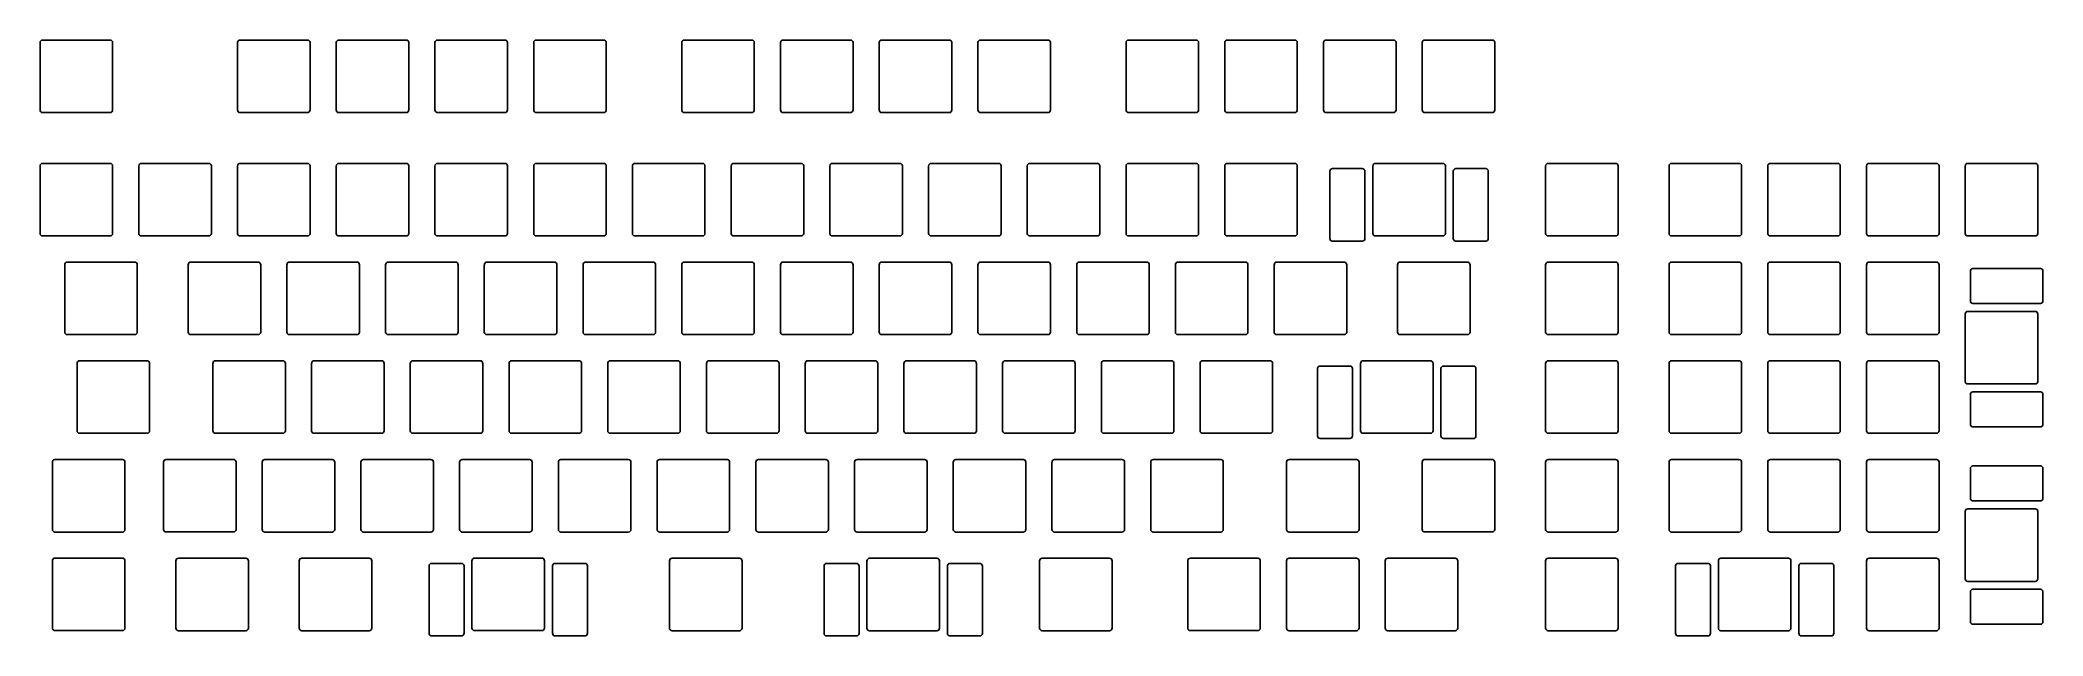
# Model space of a CAD drawing. Extents: x 28 to 414, y -142 to -27.
import ezdxf

# ---------------------------------------------------------------- set-up
doc = ezdxf.new("R2010")
doc.units = 0
doc.layers.add('BLACK', color=7, linetype='CONTINUOUS')

msp = doc.modelspace()

# ---------------------------------------------------------------- linework, layer by layer
at = {"layer": 'BLACK', "linetype": 'CONTINUOUS'}
for p, q in [((27.5534, -40.7711), (27.5534, -27.7711)), ((28.0534, -27.2711), (41.0534, -27.2711)), ((41.5534, -27.7711), (41.5534, -40.7711)), ((65.6534, -40.7711), (65.6534, -27.7711)), ((66.1534, -27.2711), (79.1534, -27.2711)), ((79.6534, -27.7711), (79.6534, -40.7711)), ((84.7034, -40.7711), (84.7034, -27.7711)), ((85.2034, -27.2711), (98.2034, -27.2711)), ((98.7034, -27.7711), (98.7034, -40.7711)), ((103.753, -40.7711), (103.753, -27.7711)), ((104.253, -27.2711), (117.253, -27.2711)), ((117.753, -27.7711), (117.753, -40.7711)), ((122.803, -40.7711), (122.803, -27.7711)), ((123.303, -27.2711), (136.303, -27.2711)), ((136.803, -27.7711), (136.803, -40.7711)), ((151.378, -40.7711), (151.378, -27.7711)), ((151.878, -27.2711), (164.878, -27.2711)), ((165.378, -27.7711), (165.378, -40.7711)), ((170.428, -40.7711), (170.428, -27.7711)), ((170.928, -27.2711), (183.928, -27.2711)), ((184.428, -27.7711), (184.428, -40.7711)), ((189.478, -40.7711), (189.478, -27.7711)), ((189.978, -27.2711), (202.978, -27.2711)), ((203.478, -27.7711), (203.478, -40.7711)), ((208.528, -40.7711), (208.528, -27.7711)), ((209.028, -27.2711), (222.028, -27.2711)), ((222.528, -27.7711), (222.528, -40.7711)), ((237.103, -40.7711), (237.103, -27.7711)), ((237.603, -27.2711), (250.603, -27.2711)), ((251.103, -27.7711), (251.103, -40.7711)), ((256.153, -40.7711), (256.153, -27.7711)), ((256.653, -27.2711), (269.653, -27.2711)), ((270.153, -27.7711), (270.153, -40.7711)), ((275.203, -40.7711), (275.203, -27.7711)), ((275.703, -27.2711), (288.703, -27.2711)), ((289.203, -27.7711), (289.203, -40.7711)), ((294.253, -40.7711), (294.253, -27.7711)), ((294.753, -27.2711), (307.753, -27.2711)), ((308.253, -27.7711), (308.253, -40.7711)), ((41.0534, -41.2711), (28.0534, -41.2711)), ((79.1534, -41.2711), (66.1534, -41.2711)), ((98.2034, -41.2711), (85.2034, -41.2711)), ((117.253, -41.2711), (104.253, -41.2711)), ((136.303, -41.2711), (123.303, -41.2711)), ((164.878, -41.2711), (151.878, -41.2711)), ((183.928, -41.2711), (170.928, -41.2711)), ((202.978, -41.2711), (189.978, -41.2711)), ((222.028, -41.2711), (209.028, -41.2711)), ((250.603, -41.2711), (237.603, -41.2711)), ((269.653, -41.2711), (256.653, -41.2711)), ((288.703, -41.2711), (275.703, -41.2711)), ((307.753, -41.2711), (294.753, -41.2711)), ((27.5534, -64.5836), (27.5534, -51.5836)), ((28.0534, -51.0836), (41.0534, -51.0836)), ((41.5534, -51.5836), (41.5534, -64.5836)), ((46.6034, -64.5836), (46.6034, -51.5836)), ((47.1034, -51.0836), (60.1034, -51.0836)), ((60.6034, -51.5836), (60.6034, -64.5836)), ((65.6534, -64.5836), (65.6534, -51.5836)), ((66.1534, -51.0836), (79.1534, -51.0836)), ((79.6534, -51.5836), (79.6534, -64.5836)), ((84.7034, -64.5836), (84.7034, -51.5836)), ((85.2034, -51.0836), (98.2034, -51.0836)), ((98.7034, -51.5836), (98.7034, -64.5836)), ((103.753, -64.5836), (103.753, -51.5836)), ((104.253, -51.0836), (117.253, -51.0836)), ((117.753, -51.5836), (117.753, -64.5836)), ((122.803, -64.5836), (122.803, -51.5836)), ((123.303, -51.0836), (136.303, -51.0836)), ((136.803, -51.5836), (136.803, -64.5836)), ((141.853, -64.5836), (141.853, -51.5836)), ((142.353, -51.0836), (155.353, -51.0836)), ((155.853, -51.5836), (155.853, -64.5836)), ((160.903, -64.5836), (160.903, -51.5836)), ((161.403, -51.0836), (174.403, -51.0836)), ((174.903, -51.5836), (174.903, -64.5836)), ((179.953, -64.5836), (179.953, -51.5836)), ((180.453, -51.0836), (193.453, -51.0836)), ((193.953, -51.5836), (193.953, -64.5836)), ((199.003, -64.5836), (199.003, -51.5836)), ((199.503, -51.0836), (212.503, -51.0836)), ((213.003, -51.5836), (213.003, -64.5836)), ((218.053, -64.5836), (218.053, -51.5836)), ((218.553, -51.0836), (231.553, -51.0836)), ((232.053, -51.5836), (232.053, -64.5836)), ((237.103, -64.5836), (237.103, -51.5836)), ((237.603, -51.0836), (250.603, -51.0836)), ((251.103, -51.5836), (251.103, -64.5836)), ((256.153, -64.5836), (256.153, -51.5836)), ((256.653, -51.0836), (269.653, -51.0836)), ((270.153, -51.5836), (270.153, -64.5836)), ((276.438, -52.5898), (276.438, -65.5898)), ((276.938, -52.0898), (282.688, -52.0898)), ((283.188, -52.5898), (283.188, -65.5898)), ((284.728, -64.5836), (284.728, -51.5836)), ((285.228, -51.0836), (298.228, -51.0836)), ((298.728, -51.5836), (298.728, -64.5836)), ((300.25, -52.5898), (300.25, -65.5898)), ((300.75, -52.0898), (306.499, -52.0898)), ((306.999, -52.5898), (307, -65.5898)), ((318.066, -64.5836), (318.066, -51.5836)), ((318.566, -51.0836), (331.566, -51.0836)), ((332.066, -51.5836), (332.066, -64.5836)), ((341.878, -64.5836), (341.878, -51.5836)), ((342.378, -51.0836), (355.378, -51.0836)), ((355.878, -51.5836), (355.878, -64.5836)), ((360.928, -64.5836), (360.928, -51.5836)), ((361.428, -51.0836), (374.428, -51.0836)), ((374.928, -51.5836), (374.928, -64.5836)), ((379.978, -64.5836), (379.978, -51.5836)), ((380.478, -51.0836), (393.478, -51.0836)), ((393.978, -51.5836), (393.978, -64.5836)), ((399.028, -64.5836), (399.028, -51.5836)), ((399.528, -51.0836), (412.528, -51.0836)), ((413.028, -51.5836), (413.028, -64.5836)), ((41.0534, -65.0836), (28.0534, -65.0836)), ((60.1034, -65.0836), (47.1034, -65.0836)), ((79.1534, -65.0836), (66.1534, -65.0836)), ((98.2034, -65.0836), (85.2034, -65.0836)), ((117.253, -65.0836), (104.253, -65.0836)), ((136.303, -65.0836), (123.303, -65.0836)), ((155.353, -65.0836), (142.353, -65.0836)), ((174.403, -65.0836), (161.403, -65.0836)), ((193.453, -65.0836), (180.453, -65.0836)), ((212.503, -65.0836), (199.503, -65.0836)), ((231.553, -65.0836), (218.553, -65.0836)), ((250.603, -65.0836), (237.603, -65.0836)), ((269.653, -65.0836), (256.653, -65.0836)), ((298.228, -65.0836), (285.228, -65.0836)), ((331.566, -65.0836), (318.566, -65.0836)), ((355.378, -65.0836), (342.378, -65.0836)), ((374.428, -65.0836), (361.428, -65.0836)), ((393.478, -65.0836), (380.478, -65.0836)), ((412.528, -65.0836), (399.528, -65.0836)), ((276.938, -66.0898), (282.688, -66.0898)), ((300.75, -66.0898), (306.5, -66.0898)), ((32.3159, -83.6336), (32.3159, -70.6336)), ((32.8159, -70.1336), (45.8159, -70.1336)), ((46.3159, -70.6336), (46.3159, -83.6336)), ((56.1284, -83.6336), (56.1284, -70.6336)), ((56.6284, -70.1336), (69.6284, -70.1336)), ((70.1284, -70.6336), (70.1284, -83.6336)), ((75.1784, -83.6336), (75.1784, -70.6336)), ((75.6784, -70.1336), (88.6784, -70.1336)), ((89.1784, -70.6336), (89.1784, -83.6336)), ((94.2284, -83.6336), (94.2284, -70.6336)), ((94.7284, -70.1336), (107.728, -70.1336)), ((108.228, -70.6336), (108.228, -83.6336)), ((113.278, -83.6336), (113.278, -70.6336)), ((113.778, -70.1336), (126.778, -70.1336)), ((127.278, -70.6336), (127.278, -83.6336)), ((132.328, -83.6336), (132.328, -70.6336)), ((132.828, -70.1336), (145.828, -70.1336)), ((146.328, -70.6336), (146.328, -83.6336)), ((151.378, -83.6336), (151.378, -70.6336)), ((151.878, -70.1336), (164.878, -70.1336)), ((165.378, -70.6336), (165.378, -83.6336)), ((170.428, -83.6336), (170.428, -70.6336)), ((170.928, -70.1336), (183.928, -70.1336)), ((184.428, -70.6336), (184.428, -83.6336)), ((189.478, -83.6336), (189.478, -70.6336)), ((189.978, -70.1336), (202.978, -70.1336)), ((203.478, -70.6336), (203.478, -83.6336)), ((208.528, -83.6336), (208.528, -70.6336)), ((209.028, -70.1336), (222.028, -70.1336)), ((222.528, -70.6336), (222.528, -83.6336)), ((227.578, -83.6336), (227.578, -70.6336)), ((228.078, -70.1336), (241.078, -70.1336)), ((241.578, -70.6336), (241.578, -83.6336)), ((246.628, -83.6336), (246.628, -70.6336)), ((247.128, -70.1336), (260.128, -70.1336)), ((260.628, -70.6336), (260.628, -83.6336)), ((265.678, -83.6336), (265.678, -70.6336)), ((266.178, -70.1336), (279.178, -70.1336)), ((279.678, -70.6336), (279.678, -83.6336)), ((289.491, -83.6336), (289.491, -70.6336)), ((289.991, -70.1336), (302.991, -70.1336)), ((303.491, -70.6336), (303.491, -83.6336)), ((318.066, -83.6336), (318.066, -70.6336)), ((318.566, -70.1336), (331.566, -70.1336)), ((332.066, -70.6336), (332.066, -83.6336)), ((341.878, -83.6336), (341.878, -70.6336)), ((342.378, -70.1336), (355.378, -70.1336)), ((355.878, -70.6336), (355.878, -83.6336)), ((360.928, -83.6336), (360.928, -70.6336)), ((361.428, -70.1336), (374.428, -70.1336)), ((374.928, -70.6336), (374.928, -83.6336)), ((379.978, -83.6336), (379.978, -70.6336)), ((380.478, -70.1336), (393.478, -70.1336)), ((393.978, -70.6336), (393.978, -83.6336)), ((400.028, -77.6273), (400.028, -71.8786)), ((400.528, -71.3786), (413.528, -71.3773)), ((414.028, -77.6273), (414.028, -71.8773)), ((399.028, -93.1586), (399.028, -80.1586)), ((399.528, -79.6586), (412.528, -79.6586)), ((400.528, -78.1273), (413.528, -78.1273)), ((413.028, -80.1586), (413.028, -93.1586)), ((45.8159, -84.1336), (32.8159, -84.1336)), ((69.6284, -84.1336), (56.6284, -84.1336)), ((88.6784, -84.1336), (75.6784, -84.1336)), ((107.728, -84.1336), (94.7284, -84.1336)), ((126.778, -84.1336), (113.778, -84.1336)), ((145.828, -84.1336), (132.828, -84.1336)), ((164.878, -84.1336), (151.878, -84.1336)), ((183.928, -84.1336), (170.928, -84.1336)), ((202.978, -84.1336), (189.978, -84.1336)), ((222.028, -84.1336), (209.028, -84.1336)), ((241.078, -84.1336), (228.078, -84.1336)), ((260.128, -84.1336), (247.128, -84.1336)), ((279.178, -84.1336), (266.178, -84.1336)), ((302.991, -84.1336), (289.991, -84.1336)), ((331.566, -84.1336), (318.566, -84.1336)), ((355.378, -84.1336), (342.378, -84.1336)), ((374.428, -84.1336), (361.428, -84.1336)), ((393.478, -84.1336), (380.478, -84.1336)), ((34.6972, -102.684), (34.6972, -89.6836)), ((35.1972, -89.1836), (48.1972, -89.1836)), ((48.6972, -89.6836), (48.6972, -102.684)), ((60.8909, -102.684), (60.8909, -89.6836)), ((61.3909, -89.1836), (74.3909, -89.1836)), ((74.8909, -89.6836), (74.8909, -102.684)), ((79.9409, -102.684), (79.9409, -89.6836)), ((80.4409, -89.1836), (93.4409, -89.1836)), ((93.9409, -89.6836), (93.9409, -102.684)), ((98.9909, -102.684), (98.9909, -89.6836)), ((99.4909, -89.1836), (112.491, -89.1836)), ((112.991, -89.6836), (112.991, -102.684)), ((118.041, -102.684), (118.041, -89.6836)), ((118.541, -89.1836), (131.541, -89.1836)), ((132.041, -89.6836), (132.041, -102.684)), ((137.091, -102.684), (137.091, -89.6836)), ((137.591, -89.1836), (150.591, -89.1836)), ((151.091, -89.6836), (151.091, -102.684)), ((156.141, -102.684), (156.141, -89.6836)), ((156.641, -89.1836), (169.641, -89.1836)), ((170.141, -89.6836), (170.141, -102.684)), ((175.191, -102.684), (175.191, -89.6836)), ((175.691, -89.1836), (188.691, -89.1836)), ((189.191, -89.6836), (189.191, -102.684)), ((194.241, -102.684), (194.241, -89.6836)), ((194.741, -89.1836), (207.741, -89.1836)), ((208.241, -89.6836), (208.241, -102.684)), ((213.291, -102.684), (213.291, -89.6836)), ((213.791, -89.1836), (226.791, -89.1836)), ((227.291, -89.6836), (227.291, -102.684)), ((232.341, -102.684), (232.341, -89.6836)), ((232.841, -89.1836), (245.841, -89.1836)), ((246.341, -89.6836), (246.341, -102.684)), ((251.391, -102.684), (251.391, -89.6836)), ((251.891, -89.1836), (264.891, -89.1836)), ((265.391, -89.6836), (265.391, -102.684)), ((274.05, -90.6898), (274.05, -103.69)), ((274.55, -90.1898), (280.3, -90.1898)), ((280.8, -90.6898), (280.8, -103.69)), ((282.347, -102.684), (282.347, -89.6836)), ((282.847, -89.1836), (295.847, -89.1836)), ((296.347, -89.6836), (296.347, -102.684)), ((297.863, -90.6898), (297.863, -103.69)), ((298.363, -90.1898), (304.111, -90.1898)), ((304.611, -90.6898), (304.613, -103.69)), ((318.066, -102.684), (318.066, -89.6836)), ((318.566, -89.1836), (331.566, -89.1836)), ((332.066, -89.6836), (332.066, -102.684)), ((341.878, -102.684), (341.878, -89.6836)), ((342.378, -89.1836), (355.378, -89.1836)), ((355.878, -89.6836), (355.878, -102.684)), ((360.928, -102.684), (360.928, -89.6836)), ((361.428, -89.1836), (374.428, -89.1836)), ((374.928, -89.6836), (374.928, -102.684)), ((379.978, -102.684), (379.978, -89.6836)), ((380.478, -89.1836), (393.478, -89.1836)), ((393.978, -89.6836), (393.978, -102.684)), ((412.528, -93.6586), (399.528, -93.6586)), ((400.028, -101.44), (400.028, -95.6898)), ((400.528, -95.1898), (413.528, -95.1898)), ((414.028, -101.44), (414.028, -95.6898)), ((48.1972, -103.184), (35.1972, -103.184)), ((74.3909, -103.184), (61.3909, -103.184)), ((93.4409, -103.184), (80.4409, -103.184)), ((112.491, -103.184), (99.4909, -103.184)), ((131.541, -103.184), (118.541, -103.184)), ((150.591, -103.184), (137.591, -103.184)), ((169.641, -103.184), (156.641, -103.184)), ((188.691, -103.184), (175.691, -103.184)), ((207.741, -103.184), (194.741, -103.184)), ((226.791, -103.184), (213.791, -103.184)), ((245.841, -103.184), (232.841, -103.184)), ((264.891, -103.184), (251.891, -103.184)), ((274.55, -104.19), (280.3, -104.19)), ((295.847, -103.184), (282.847, -103.184)), ((298.363, -104.19), (304.113, -104.19)), ((331.566, -103.184), (318.566, -103.184)), ((355.378, -103.184), (342.378, -103.184)), ((374.428, -103.184), (361.428, -103.184)), ((393.478, -103.184), (380.478, -103.184)), ((400.528, -101.94), (413.528, -101.94)), ((29.9334, -121.734), (29.9334, -108.734)), ((30.4334, -108.234), (43.4334, -108.234)), ((43.9334, -108.734), (43.9334, -121.734)), ((51.3692, -121.73), (51.3692, -108.73)), ((51.8692, -108.23), (64.8692, -108.23)), ((65.3692, -108.73), (65.3692, -121.73)), ((70.4159, -121.734), (70.4159, -108.734)), ((70.9159, -108.234), (83.9159, -108.234)), ((84.4159, -108.734), (84.4159, -121.734)), ((89.4659, -121.734), (89.4659, -108.734)), ((89.9659, -108.234), (102.966, -108.234)), ((103.466, -108.734), (103.466, -121.734)), ((108.516, -121.734), (108.516, -108.734)), ((109.016, -108.234), (122.016, -108.234)), ((122.516, -108.734), (122.516, -121.734)), ((127.566, -121.734), (127.566, -108.734)), ((128.066, -108.234), (141.066, -108.234)), ((141.566, -108.734), (141.566, -121.734)), ((146.616, -121.734), (146.616, -108.734)), ((147.116, -108.234), (160.116, -108.234)), ((160.616, -108.734), (160.616, -121.734)), ((165.666, -121.734), (165.666, -108.734)), ((166.166, -108.234), (179.166, -108.234)), ((179.666, -108.734), (179.666, -121.734)), ((184.716, -121.734), (184.716, -108.734)), ((185.216, -108.234), (198.216, -108.234)), ((198.716, -108.734), (198.716, -121.734)), ((203.766, -121.734), (203.766, -108.734)), ((204.266, -108.234), (217.266, -108.234)), ((217.766, -108.734), (217.766, -121.734)), ((222.816, -121.734), (222.816, -108.734)), ((223.316, -108.234), (236.316, -108.234)), ((236.816, -108.734), (236.816, -121.734)), ((241.866, -121.734), (241.866, -108.734)), ((242.366, -108.234), (255.366, -108.234)), ((255.866, -108.734), (255.866, -121.734)), ((268.06, -121.734), (268.06, -108.734)), ((268.56, -108.234), (281.56, -108.234)), ((282.06, -108.734), (282.06, -121.734)), ((294.246, -121.727), (294.246, -108.727)), ((294.746, -108.227), (307.746, -108.227)), ((308.246, -108.727), (308.246, -121.727)), ((318.066, -121.734), (318.066, -108.734)), ((318.566, -108.234), (331.566, -108.234)), ((332.066, -108.734), (332.066, -121.734)), ((341.878, -121.734), (341.878, -108.734)), ((342.378, -108.234), (355.378, -108.234)), ((355.878, -108.734), (355.878, -121.734)), ((360.928, -121.734), (360.928, -108.734)), ((361.428, -108.234), (374.428, -108.234)), ((374.928, -108.734), (374.928, -121.734)), ((379.978, -121.734), (379.978, -108.734)), ((380.478, -108.234), (393.478, -108.234)), ((393.978, -108.734), (393.978, -121.734)), ((400.028, -115.727), (400.028, -109.979)), ((400.528, -109.479), (413.528, -109.477)), ((414.028, -115.727), (414.028, -109.977)), ((399.028, -131.259), (399.028, -118.259)), ((399.528, -117.759), (412.528, -117.759)), ((400.528, -116.227), (413.528, -116.227)), ((413.028, -118.259), (413.028, -131.259)), ((43.4334, -122.234), (30.4334, -122.234)), ((64.8692, -122.23), (51.8692, -122.23)), ((83.9159, -122.234), (70.9159, -122.234)), ((102.966, -122.234), (89.9659, -122.234)), ((122.016, -122.234), (109.016, -122.234)), ((141.066, -122.234), (128.066, -122.234)), ((160.116, -122.234), (147.116, -122.234)), ((179.166, -122.234), (166.166, -122.234)), ((198.216, -122.234), (185.216, -122.234)), ((217.266, -122.234), (204.266, -122.234)), ((236.316, -122.234), (223.316, -122.234)), ((255.366, -122.234), (242.366, -122.234)), ((281.56, -122.234), (268.56, -122.234)), ((307.746, -122.227), (294.746, -122.227)), ((331.566, -122.234), (318.566, -122.234)), ((355.378, -122.234), (342.378, -122.234)), ((374.428, -122.234), (361.428, -122.234)), ((393.478, -122.234), (380.478, -122.234)), ((30.44, -127.27), (43.44, -127.27)), ((54.2471, -127.284), (67.2471, -127.284)), ((78.0596, -127.284), (91.0596, -127.284)), ((111.39, -127.27), (124.39, -127.27)), ((149.5, -127.29), (162.5, -127.29)), ((187.61, -127.298), (200.61, -127.298)), ((220.92, -127.29), (233.92, -127.29)), ((249.516, -127.277), (262.516, -127.277)), ((268.56, -127.284), (281.56, -127.284)), ((287.607, -127.282), (300.607, -127.282)), ((318.566, -127.284), (331.566, -127.284)), ((351.903, -127.284), (364.903, -127.284)), ((380.478, -127.284), (393.478, -127.284)), ((29.94, -140.77), (29.94, -127.77)), ((43.94, -127.77), (43.94, -140.77)), ((53.7471, -140.784), (53.7471, -127.784)), ((67.7471, -127.784), (67.7471, -140.784)), ((77.5596, -140.784), (77.5596, -127.784)), ((91.5596, -127.784), (91.5596, -140.784)), ((102.619, -128.79), (102.619, -141.79)), ((103.119, -128.29), (108.869, -128.29)), ((109.369, -128.79), (109.369, -141.79)), ((110.89, -140.77), (110.89, -127.77)), ((124.89, -127.77), (124.89, -140.77)), ((126.431, -128.79), (126.431, -141.79)), ((126.931, -128.29), (132.68, -128.29)), ((133.18, -128.79), (133.181, -141.79)), ((149, -140.79), (149, -127.79)), ((163, -127.79), (163, -140.79)), ((178.829, -128.798), (178.829, -141.798)), ((179.329, -128.298), (185.079, -128.298)), ((185.579, -128.798), (185.579, -141.798)), ((187.11, -140.798), (187.11, -127.798)), ((201.11, -127.798), (201.11, -140.798)), ((202.641, -128.798), (202.641, -141.798)), ((203.141, -128.298), (208.89, -128.298)), ((209.39, -128.798), (209.391, -141.798)), ((220.42, -140.79), (220.42, -127.79)), ((234.42, -127.79), (234.42, -140.79)), ((249.016, -140.777), (249.016, -127.777)), ((263.016, -127.777), (263.016, -140.777)), ((268.06, -140.784), (268.06, -127.784)), ((282.06, -127.784), (282.06, -140.784)), ((287.107, -140.782), (287.107, -127.782)), ((301.107, -127.782), (301.107, -140.782)), ((318.066, -140.784), (318.066, -127.784)), ((332.066, -127.784), (332.066, -140.784)), ((343.122, -128.784), (343.122, -141.784)), ((343.622, -128.284), (349.372, -128.284)), ((349.872, -128.784), (349.872, -141.784)), ((351.403, -140.784), (351.403, -127.784)), ((365.403, -127.784), (365.403, -140.784)), ((366.935, -128.784), (366.935, -141.784)), ((367.435, -128.284), (373.183, -128.284)), ((373.683, -128.784), (373.685, -141.784)), ((379.978, -140.784), (379.978, -127.784)), ((393.978, -127.784), (393.978, -140.784)), ((412.528, -131.759), (399.528, -131.759)), ((400.028, -139.54), (400.028, -133.79)), ((400.528, -133.29), (413.528, -133.29)), ((414.028, -139.54), (414.028, -133.79)), ((43.44, -141.27), (30.44, -141.27)), ((67.2471, -141.284), (54.2471, -141.284)), ((91.0596, -141.284), (78.0596, -141.284)), ((103.119, -142.29), (108.869, -142.29)), ((124.39, -141.27), (111.39, -141.27)), ((126.931, -142.29), (132.681, -142.29)), ((162.5, -141.29), (149.5, -141.29)), ((179.329, -142.298), (185.079, -142.298)), ((200.61, -141.298), (187.61, -141.298)), ((203.141, -142.298), (208.891, -142.298)), ((233.92, -141.29), (220.92, -141.29)), ((262.516, -141.277), (249.516, -141.277)), ((281.56, -141.284), (268.56, -141.284)), ((300.607, -141.282), (287.607, -141.282)), ((331.566, -141.284), (318.566, -141.284)), ((343.622, -142.284), (349.372, -142.284)), ((364.903, -141.284), (351.903, -141.284)), ((367.435, -142.284), (373.185, -142.284)), ((393.478, -141.284), (380.478, -141.284)), ((400.528, -140.04), (413.528, -140.04))]:
    msp.add_line(p, q, dxfattribs=at)
at = {"layer": 'BLACK'}
for centre, radius, start, end in [((28.0562, -27.7722), 0.5, 90.0001, 180), ((41.0534, -27.7711), 0.5, 0, 90), ((66.1562, -27.7722), 0.5, 90.0001, 180), ((79.1534, -27.7711), 0.5, 0, 90), ((85.2062, -27.7722), 0.5, 90.0001, 180), ((98.2034, -27.7711), 0.5, 0, 90), ((104.256, -27.7722), 0.5, 90.0001, 180), ((117.253, -27.7711), 0.5, 0, 90), ((123.306, -27.7722), 0.5, 90.0001, 180), ((136.303, -27.7711), 0.5, 0, 90), ((151.881, -27.7722), 0.5, 90.0001, 180), ((164.878, -27.7711), 0.5, 0, 90), ((170.931, -27.7722), 0.5, 90.0001, 180), ((183.928, -27.7711), 0.5, 0, 90), ((189.981, -27.7722), 0.5, 90.0001, 180), ((202.978, -27.7711), 0.5, 0, 90), ((209.031, -27.7722), 0.5, 90.0001, 180), ((222.028, -27.7711), 0.5, 0, 90), ((237.606, -27.7722), 0.5, 90.0001, 180), ((250.603, -27.7711), 0.5, 0, 90), ((256.656, -27.7722), 0.5, 90.0001, 180), ((269.653, -27.7711), 0.5, 0, 90), ((275.706, -27.7722), 0.5, 90.0001, 180), ((288.703, -27.7711), 0.5, 0, 90), ((294.756, -27.7722), 0.5, 90.0001, 180), ((307.753, -27.7711), 0.5, 0, 90), ((28.0534, -40.7711), 0.5, -180, -90.0001), ((41.0534, -40.7711), 0.5, -90, 0), ((66.1534, -40.7711), 0.5, -180, -90.0001), ((79.1534, -40.7711), 0.5, -90, 0), ((85.2034, -40.7711), 0.5, -180, -90.0001), ((98.2034, -40.7711), 0.5, -90, 0), ((104.253, -40.7711), 0.5, -180, -90.0001), ((117.253, -40.7711), 0.5, -90, 0), ((123.303, -40.7711), 0.5, -180, -90.0001), ((136.303, -40.7711), 0.5, -90, 0), ((151.878, -40.7711), 0.5, -180, -90.0001), ((164.878, -40.7711), 0.5, -90, 0), ((170.928, -40.7711), 0.5, -180, -90.0001), ((183.928, -40.7711), 0.5, -90, 0), ((189.978, -40.7711), 0.5, -180, -90.0001), ((202.978, -40.7711), 0.5, -90, 0), ((209.028, -40.7711), 0.5, -180, -90.0001), ((222.028, -40.7711), 0.5, -90, 0), ((237.603, -40.7711), 0.5, -180, -90.0001), ((250.603, -40.7711), 0.5, -90, 0), ((256.653, -40.7711), 0.5, -180, -90.0001), ((269.653, -40.7711), 0.5, -90, 0), ((275.703, -40.7711), 0.5, -180, -90.0001), ((288.703, -40.7711), 0.5, -90, 0), ((294.753, -40.7711), 0.5, -180, -90.0001), ((307.753, -40.7711), 0.5, -90, 0), ((28.0562, -51.5847), 0.5, 90.0001, 180), ((41.0534, -51.5836), 0.5, 0, 90), ((47.1062, -51.5847), 0.5, 90.0001, 180), ((60.1034, -51.5836), 0.5, 0, 90), ((66.1562, -51.5847), 0.5, 90.0001, 180), ((79.1534, -51.5836), 0.5, 0, 90), ((85.2062, -51.5847), 0.5, 90.0001, 180), ((98.2034, -51.5836), 0.5, 0, 90), ((104.256, -51.5847), 0.5, 90.0001, 180), ((117.253, -51.5836), 0.5, 0, 90), ((123.306, -51.5847), 0.5, 90.0001, 180), ((136.303, -51.5836), 0.5, 0, 90), ((142.356, -51.5847), 0.5, 90.0001, 180), ((155.353, -51.5836), 0.5, 0, 90), ((161.406, -51.5847), 0.5, 90.0001, 180), ((174.403, -51.5836), 0.5, 0, 90), ((180.456, -51.5847), 0.5, 90.0001, 180), ((193.453, -51.5836), 0.5, 0, 90), ((199.506, -51.5847), 0.5, 90.0001, 180), ((212.503, -51.5836), 0.5, 0, 90), ((218.556, -51.5847), 0.5, 90.0001, 180), ((231.553, -51.5836), 0.5, 0, 90), ((237.606, -51.5847), 0.5, 90.0001, 180), ((250.603, -51.5836), 0.5, 0, 90), ((256.656, -51.5847), 0.5, 90.0001, 180), ((269.653, -51.5836), 0.5, 0, 90), ((276.938, -52.5898), 0.5, 90.0001, 180), ((282.688, -52.5898), 0.5, 0.000115, 89.9999), ((285.231, -51.5847), 0.5, 90.0001, 180), ((298.228, -51.5836), 0.5, 0, 90), ((300.75, -52.5898), 0.5, -270.005, -179.995), ((306.499, -52.5899), 0.5001, 0.011344, 89.9955), ((318.569, -51.5847), 0.5, 90.0001, 180), ((331.566, -51.5836), 0.5, 0, 90), ((342.381, -51.5847), 0.5, 90.0001, 180), ((355.378, -51.5836), 0.5, 0, 90), ((361.431, -51.5847), 0.5, 90.0001, 180), ((374.428, -51.5836), 0.5, 0, 90), ((380.481, -51.5847), 0.5, 90.0001, 180), ((393.478, -51.5836), 0.5, 0, 90), ((399.531, -51.5847), 0.5, 90.0001, 180), ((412.528, -51.5836), 0.5, 0, 90), ((28.0534, -64.5836), 0.5, -180, -90.0001), ((41.0534, -64.5836), 0.5, -90, 0), ((47.1034, -64.5836), 0.5, -180, -90.0001), ((60.1034, -64.5836), 0.5, -90, 0), ((66.1534, -64.5836), 0.5, -180, -90.0001), ((79.1534, -64.5836), 0.5, -90, 0), ((85.2034, -64.5836), 0.5, -180, -90.0001), ((98.2034, -64.5836), 0.5, -90, 0), ((104.253, -64.5836), 0.5, -180, -90.0001), ((117.253, -64.5836), 0.5, -90, 0), ((123.303, -64.5836), 0.5, -180, -90.0001), ((136.303, -64.5836), 0.5, -90, 0), ((142.353, -64.5836), 0.5, -180, -90.0001), ((155.353, -64.5836), 0.5, -90, 0), ((161.403, -64.5836), 0.5, -180, -90.0001), ((174.403, -64.5836), 0.5, -90, 0), ((180.453, -64.5836), 0.5, -180, -90.0001), ((193.453, -64.5836), 0.5, -90, 0), ((199.503, -64.5836), 0.5, -180, -90.0001), ((212.503, -64.5836), 0.5, -90, 0), ((218.553, -64.5836), 0.5, -180, -90.0001), ((231.553, -64.5836), 0.5, -90, 0), ((237.603, -64.5836), 0.5, -180, -90.0001), ((250.603, -64.5836), 0.5, -90, 0), ((256.653, -64.5836), 0.5, -180, -90.0001), ((269.653, -64.5836), 0.5, -90, 0), ((276.938, -65.5898), 0.5, -180, -90.0001), ((282.688, -65.5898), 0.5, -89.9999, -0.000115), ((285.228, -64.5836), 0.5, -180, -90.0001), ((298.228, -64.5836), 0.5, -90, 0), ((300.75, -65.5897), 0.5001, -179.988, -90.0057), ((306.5, -65.5898), 0.5, -90.0057, -0.000115), ((318.566, -64.5836), 0.5, -180, -90.0001), ((331.566, -64.5836), 0.5, -90, 0), ((342.378, -64.5836), 0.5, -180, -90.0001), ((355.378, -64.5836), 0.5, -90, 0), ((361.428, -64.5836), 0.5, -180, -90.0001), ((374.428, -64.5836), 0.5, -90, 0), ((380.478, -64.5836), 0.5, -180, -90.0001), ((393.478, -64.5836), 0.5, -90, 0), ((399.528, -64.5836), 0.5, -180, -90.0001), ((412.528, -64.5836), 0.5, -90, 0), ((32.8187, -70.6347), 0.5, 90.0001, 180), ((45.8159, -70.6336), 0.5, 0, 90), ((56.6312, -70.6347), 0.5, 90.0001, 180), ((69.6284, -70.6336), 0.5, 0, 90), ((75.6812, -70.6347), 0.5, 90.0001, 180), ((88.6784, -70.6336), 0.5, 0, 90), ((94.7312, -70.6347), 0.5, 90.0001, 180), ((107.728, -70.6336), 0.5, 0, 90), ((113.781, -70.6347), 0.5, 90.0001, 180), ((126.778, -70.6336), 0.5, 0, 90), ((132.831, -70.6347), 0.5, 90.0001, 180), ((145.828, -70.6336), 0.5, 0, 90), ((151.881, -70.6347), 0.5, 90.0001, 180), ((164.878, -70.6336), 0.5, 0, 90), ((170.931, -70.6347), 0.5, 90.0001, 180), ((183.928, -70.6336), 0.5, 0, 90), ((189.981, -70.6347), 0.5, 90.0001, 180), ((202.978, -70.6336), 0.5, 0, 90), ((209.031, -70.6347), 0.5, 90.0001, 180), ((222.028, -70.6336), 0.5, 0, 90), ((228.081, -70.6347), 0.5, 90.0001, 180), ((241.078, -70.6336), 0.5, 0, 90), ((247.131, -70.6347), 0.5, 90.0001, 180), ((260.128, -70.6336), 0.5, 0, 90), ((266.181, -70.6347), 0.5, 90.0001, 180), ((279.178, -70.6336), 0.5, 0, 90), ((289.994, -70.6347), 0.5, 90.0001, 180), ((302.991, -70.6336), 0.5, 0, 90), ((318.569, -70.6347), 0.5, 90.0001, 180), ((331.566, -70.6336), 0.5, 0, 90), ((342.381, -70.6347), 0.5, 90.0001, 180), ((355.378, -70.6336), 0.5, 0, 90), ((361.431, -70.6347), 0.5, 90.0001, 180), ((374.428, -70.6336), 0.5, 0, 90), ((380.481, -70.6347), 0.5, 90.0001, 180), ((393.478, -70.6336), 0.5, 0, 90), ((400.528, -71.8786), 0.5, 89.9999, 179.996), ((413.528, -71.8774), 0.5, 0.00573, 89.9999), ((399.531, -80.1597), 0.5, 90.0001, 180), ((400.528, -77.6274), 0.5, -180.005, -89.9953), ((412.528, -80.1586), 0.5, 0, 90), ((413.528, -77.6273), 0.5, -89.9999, -0.00573), ((32.8159, -83.6336), 0.5, -180, -90.0001), ((45.8159, -83.6336), 0.5, -90, 0), ((56.6284, -83.6336), 0.5, -180, -90.0001), ((69.6284, -83.6336), 0.5, -90, 0), ((75.6784, -83.6336), 0.5, -180, -90.0001), ((88.6784, -83.6336), 0.5, -90, 0), ((94.7284, -83.6336), 0.5, -180, -90.0001), ((107.728, -83.6336), 0.5, -90, 0), ((113.778, -83.6336), 0.5, -180, -90.0001), ((126.778, -83.6336), 0.5, -90, 0), ((132.828, -83.6336), 0.5, -180, -90.0001), ((145.828, -83.6336), 0.5, -90, 0), ((151.878, -83.6336), 0.5, -180, -90.0001), ((164.878, -83.6336), 0.5, -90, 0), ((170.928, -83.6336), 0.5, -180, -90.0001), ((183.928, -83.6336), 0.5, -90, 0), ((189.978, -83.6336), 0.5, -180, -90.0001), ((202.978, -83.6336), 0.5, -90, 0), ((209.028, -83.6336), 0.5, -180, -90.0001), ((222.028, -83.6336), 0.5, -90, 0), ((228.078, -83.6336), 0.5, -180, -90.0001), ((241.078, -83.6336), 0.5, -90, 0), ((247.128, -83.6336), 0.5, -180, -90.0001), ((260.128, -83.6336), 0.5, -90, 0), ((266.178, -83.6336), 0.5, -180, -90.0001), ((279.178, -83.6336), 0.5, -90, 0), ((289.991, -83.6336), 0.5, -180, -90.0001), ((302.991, -83.6336), 0.5, -90, 0), ((318.566, -83.6336), 0.5, -180, -90.0001), ((331.566, -83.6336), 0.5, -90, 0), ((342.378, -83.6336), 0.5, -180, -90.0001), ((355.378, -83.6336), 0.5, -90, 0), ((361.428, -83.6336), 0.5, -180, -90.0001), ((374.428, -83.6336), 0.5, -90, 0), ((380.478, -83.6336), 0.5, -180, -90.0001), ((393.478, -83.6336), 0.5, -90, 0), ((35.1999, -89.6847), 0.5, 90.0001, 180), ((48.1972, -89.6836), 0.5, 0, 90), ((61.3937, -89.6847), 0.5, 90.0001, 180), ((74.3909, -89.6836), 0.5, 0, 90), ((80.4437, -89.6847), 0.5, 90.0001, 180), ((93.4409, -89.6836), 0.5, 0, 90), ((99.4937, -89.6847), 0.5, 90.0001, 180), ((112.491, -89.6836), 0.5, 0, 90), ((118.544, -89.6847), 0.5, 90.0001, 180), ((131.541, -89.6836), 0.5, 0, 90), ((137.594, -89.6847), 0.5, 90.0001, 180), ((150.591, -89.6836), 0.5, 0, 90), ((156.644, -89.6847), 0.5, 90.0001, 180), ((169.641, -89.6836), 0.5, 0, 90), ((175.694, -89.6847), 0.5, 90.0001, 180), ((188.691, -89.6836), 0.5, 0, 90), ((194.744, -89.6847), 0.5, 90.0001, 180), ((207.741, -89.6836), 0.5, 0, 90), ((213.794, -89.6847), 0.5, 90.0001, 180), ((226.791, -89.6836), 0.5, 0, 90), ((232.844, -89.6847), 0.5, 90.0001, 180), ((245.841, -89.6836), 0.5, 0, 90), ((251.894, -89.6847), 0.5, 90.0001, 180), ((264.891, -89.6836), 0.5, 0, 90), ((274.55, -90.6898), 0.5, 90.0001, 180), ((280.3, -90.6898), 0.5, 0.000115, 89.9999), ((282.85, -89.6847), 0.5, 90.0001, 180), ((295.847, -89.6836), 0.5, 0, 90), ((298.363, -90.6898), 0.5, -270.005, -179.995), ((304.111, -90.6899), 0.5001, 0.011344, 89.9955), ((318.569, -89.6847), 0.5, 90.0001, 180), ((331.566, -89.6836), 0.5, 0, 90), ((342.381, -89.6847), 0.5, 90.0001, 180), ((355.378, -89.6836), 0.5, 0, 90), ((361.431, -89.6847), 0.5, 90.0001, 180), ((374.428, -89.6836), 0.5, 0, 90), ((380.481, -89.6847), 0.5, 90.0001, 180), ((393.478, -89.6836), 0.5, 0, 90), ((399.528, -93.1586), 0.5, -180, -90.0001), ((400.528, -95.6899), 0.5, 90.0001, 180), ((412.528, -93.1586), 0.5, -90, 0), ((413.528, -95.6899), 0.5, 0.000115, 89.9999), ((35.1972, -102.684), 0.5, -180, -90.0001), ((48.1972, -102.684), 0.5, -90, 0), ((61.3909, -102.684), 0.5, -180, -90.0001), ((74.3909, -102.684), 0.5, -90, 0), ((80.4409, -102.684), 0.5, -180, -90.0001), ((93.4409, -102.684), 0.5, -90, 0), ((99.4909, -102.684), 0.5, -180, -90.0001), ((112.491, -102.684), 0.5, -90, 0), ((118.541, -102.684), 0.5, -180, -90.0001), ((131.541, -102.684), 0.5, -90, 0), ((137.591, -102.684), 0.5, -180, -90.0001), ((150.591, -102.684), 0.5, -90, 0), ((156.641, -102.684), 0.5, -180, -90.0001), ((169.641, -102.684), 0.5, -90, 0), ((175.691, -102.684), 0.5, -180, -90.0001), ((188.691, -102.684), 0.5, -90, 0), ((194.741, -102.684), 0.5, -180, -90.0001), ((207.741, -102.684), 0.5, -90, 0), ((213.791, -102.684), 0.5, -180, -90.0001), ((226.791, -102.684), 0.5, -90, 0), ((232.841, -102.684), 0.5, -180, -90.0001), ((245.841, -102.684), 0.5, -90, 0), ((251.891, -102.684), 0.5, -180, -90.0001), ((264.891, -102.684), 0.5, -90, 0), ((274.55, -103.69), 0.5, -180, -90.0001), ((280.3, -103.69), 0.5, -89.9999, -0.000115), ((282.847, -102.684), 0.5, -180, -90.0001), ((295.847, -102.684), 0.5, -90, 0), ((298.363, -103.69), 0.5001, -179.988, -90.0057), ((304.113, -103.69), 0.5, -90.0057, -0.000115), ((318.566, -102.684), 0.5, -180, -90.0001), ((331.566, -102.684), 0.5, -90, 0), ((342.378, -102.684), 0.5, -180, -90.0001), ((355.378, -102.684), 0.5, -90, 0), ((361.428, -102.684), 0.5, -180, -90.0001), ((374.428, -102.684), 0.5, -90, 0), ((380.478, -102.684), 0.5, -180, -90.0001), ((393.478, -102.684), 0.5, -90, 0), ((400.528, -101.44), 0.5, -180, -90.0001), ((413.528, -101.44), 0.5, -89.9999, -0.000115), ((30.4362, -108.735), 0.5, 90.0001, 180), ((43.4334, -108.734), 0.5, 0, 90), ((51.872, -108.731), 0.5, 90.0001, 180), ((64.8692, -108.73), 0.5, 0, 90), ((70.9187, -108.735), 0.5, 90.0001, 180), ((83.9159, -108.734), 0.5, 0, 90), ((89.9687, -108.735), 0.5, 90.0001, 180), ((102.966, -108.734), 0.5, 0, 90), ((109.019, -108.735), 0.5, 90.0001, 180), ((122.016, -108.734), 0.5, 0, 90), ((128.069, -108.735), 0.5, 90.0001, 180), ((141.066, -108.734), 0.5, 0, 90), ((147.119, -108.735), 0.5, 90.0001, 180), ((160.116, -108.734), 0.5, 0, 90), ((166.169, -108.735), 0.5, 90.0001, 180), ((179.166, -108.734), 0.5, 0, 90), ((185.219, -108.735), 0.5, 90.0001, 180), ((198.216, -108.734), 0.5, 0, 90), ((204.269, -108.735), 0.5, 90.0001, 180), ((217.266, -108.734), 0.5, 0, 90), ((223.319, -108.735), 0.5, 90.0001, 180), ((236.316, -108.734), 0.5, 0, 90), ((242.369, -108.735), 0.5, 90.0001, 180), ((255.366, -108.734), 0.5, 0, 90), ((268.562, -108.735), 0.5, 90.0001, 180), ((281.56, -108.734), 0.5, 0, 90), ((294.748, -108.728), 0.5, 90.0001, 180), ((307.746, -108.727), 0.5, 0, 90), ((318.569, -108.735), 0.5, 90.0001, 180), ((331.566, -108.734), 0.5, 0, 90), ((342.381, -108.735), 0.5, 90.0001, 180), ((355.378, -108.734), 0.5, 0, 90), ((361.431, -108.735), 0.5, 90.0001, 180), ((374.428, -108.734), 0.5, 0, 90), ((380.481, -108.735), 0.5, 90.0001, 180), ((393.478, -108.734), 0.5, 0, 90), ((400.528, -109.979), 0.5, 89.9999, 179.996), ((413.528, -109.977), 0.5, 0.00573, 89.9999), ((400.528, -115.727), 0.5, -180.005, -89.9953), ((413.528, -115.727), 0.5, -89.9999, -0.00573), ((399.531, -118.26), 0.5, 90.0001, 180), ((412.528, -118.259), 0.5, 0, 90), ((30.4334, -121.734), 0.5, -180, -90.0001), ((43.4334, -121.734), 0.5, -90, 0), ((51.8692, -121.73), 0.5, -180, -90.0001), ((64.8692, -121.73), 0.5, -90, 0), ((70.9159, -121.734), 0.5, -180, -90.0001), ((83.9159, -121.734), 0.5, -90, 0), ((89.9659, -121.734), 0.5, -180, -90.0001), ((102.966, -121.734), 0.5, -90, 0), ((109.016, -121.734), 0.5, -180, -90.0001), ((122.016, -121.734), 0.5, -90, 0), ((128.066, -121.734), 0.5, -180, -90.0001), ((141.066, -121.734), 0.5, -90, 0), ((147.116, -121.734), 0.5, -180, -90.0001), ((160.116, -121.734), 0.5, -90, 0), ((166.166, -121.734), 0.5, -180, -90.0001), ((179.166, -121.734), 0.5, -90, 0), ((185.216, -121.734), 0.5, -180, -90.0001), ((198.216, -121.734), 0.5, -90, 0), ((204.266, -121.734), 0.5, -180, -90.0001), ((217.266, -121.734), 0.5, -90, 0), ((223.316, -121.734), 0.5, -180, -90.0001), ((236.316, -121.734), 0.5, -90, 0), ((242.366, -121.734), 0.5, -180, -90.0001), ((255.366, -121.734), 0.5, -90, 0), ((268.56, -121.734), 0.5, -180, -90.0001), ((281.56, -121.734), 0.5, -90, 0), ((294.746, -121.727), 0.5, -180, -90.0001), ((307.746, -121.727), 0.5, -90, 0), ((318.566, -121.734), 0.5, -180, -90.0001), ((331.566, -121.734), 0.5, -90, 0), ((342.378, -121.734), 0.5, -180, -90.0001), ((355.378, -121.734), 0.5, -90, 0), ((361.428, -121.734), 0.5, -180, -90.0001), ((374.428, -121.734), 0.5, -90, 0), ((380.478, -121.734), 0.5, -180, -90.0001), ((393.478, -121.734), 0.5, -90, 0), ((30.4428, -127.771), 0.5, 90.0001, 180), ((43.44, -127.77), 0.5, 0, 90), ((54.2499, -127.785), 0.5, 90.0001, 180), ((67.2471, -127.784), 0.5, 0, 90), ((78.0624, -127.785), 0.5, 90.0001, 180), ((91.0596, -127.784), 0.5, 0, 90), ((111.393, -127.771), 0.5, 90.0001, 180), ((124.39, -127.77), 0.5, 0, 90), ((149.503, -127.791), 0.5, 90.0001, 180), ((162.5, -127.79), 0.5, 0, 90), ((187.613, -127.799), 0.5, 90.0001, 180), ((200.61, -127.798), 0.5, 0, 90), ((220.923, -127.791), 0.5, 90.0001, 180), ((233.92, -127.79), 0.5, 0, 90), ((249.519, -127.778), 0.5, 90.0001, 180), ((262.516, -127.777), 0.5, 0, 90), ((268.562, -127.785), 0.5, 90.0001, 180), ((281.56, -127.784), 0.5, 0, 90), ((287.609, -127.783), 0.5, 90.0001, 180), ((300.607, -127.782), 0.5, 0, 90), ((318.569, -127.785), 0.5, 90.0001, 180), ((331.566, -127.784), 0.5, 0, 90), ((351.906, -127.785), 0.5, 90.0001, 180), ((364.903, -127.784), 0.5, 0, 90), ((380.481, -127.785), 0.5, 90.0001, 180), ((393.478, -127.784), 0.5, 0, 90), ((103.119, -128.79), 0.5, 90.0001, 180), ((108.869, -128.79), 0.5, 0.000115, 89.9999), ((126.931, -128.79), 0.5, -270.005, -179.995), ((132.68, -128.79), 0.5, -0.000115, 89.9955), ((179.329, -128.798), 0.5, 90.0001, 180), ((185.079, -128.798), 0.5, 0.000115, 89.9999), ((203.141, -128.798), 0.5, -270.005, -179.995), ((208.89, -128.798), 0.5001, 0.011344, 89.9955), ((343.622, -128.784), 0.5, 90.0001, 180), ((349.372, -128.784), 0.5, 0.000115, 89.9999), ((367.435, -128.784), 0.5, -270.005, -179.995), ((373.183, -128.784), 0.5, -0.000115, 89.9955), ((399.528, -131.259), 0.5, -180, -90.0001), ((412.528, -131.259), 0.5, -90, 0), ((400.528, -133.79), 0.5, 90.0001, 180), ((413.528, -133.79), 0.5, 0.000115, 89.9999), ((30.44, -140.77), 0.5, -180, -90.0001), ((43.44, -140.77), 0.5, -90, 0), ((54.2472, -140.784), 0.5, -180, -90.0001), ((67.2471, -140.784), 0.5, -90, 0), ((78.0597, -140.784), 0.5, -180, -90.0001), ((91.0596, -140.784), 0.5, -90, 0), ((103.119, -141.79), 0.5, -180, -90.0001), ((108.869, -141.79), 0.5, -89.9999, -0.000115), ((111.39, -140.77), 0.5, -180, -90.0001), ((124.39, -140.77), 0.5, -90, 0), ((126.931, -141.79), 0.5, -180, -90.0057), ((132.681, -141.79), 0.5, -89.9943, -0.000115), ((149.5, -140.79), 0.5, -180, -90.0001), ((162.5, -140.79), 0.5, -90, 0), ((179.329, -141.798), 0.5, -180, -90.0001), ((185.079, -141.798), 0.5, -89.9999, -0.000115), ((187.61, -140.798), 0.5, -180, -90.0001), ((200.61, -140.798), 0.5, -90, 0), ((203.141, -141.798), 0.5001, -179.988, -90.0057), ((208.891, -141.798), 0.5, -90.0057, -0.000115), ((220.92, -140.79), 0.5, -180, -90.0001), ((233.92, -140.79), 0.5, -90, 0), ((249.516, -140.777), 0.5, -180, -90.0001), ((262.516, -140.777), 0.5, -90, 0), ((268.56, -140.784), 0.5, -180, -90.0001), ((281.56, -140.784), 0.5, -90, 0), ((287.607, -140.782), 0.5, -180, -90.0001), ((300.607, -140.782), 0.5, -90, 0), ((318.566, -140.784), 0.5, -180, -90.0001), ((331.566, -140.784), 0.5, -90, 0), ((343.622, -141.784), 0.5, -180, -90.0001), ((349.372, -141.784), 0.5, -89.9999, -0.000115), ((351.903, -140.784), 0.5, -180, -90.0001), ((364.903, -140.784), 0.5, -90, 0), ((367.435, -141.784), 0.5, -180, -90.0057), ((373.185, -141.784), 0.5, -89.9943, -0.000115), ((380.478, -140.784), 0.5, -180, -90.0001), ((393.478, -140.784), 0.5, -90, 0), ((400.528, -139.54), 0.5, -180, -90.0001), ((413.528, -139.54), 0.5, -89.9999, -0.000115)]:
    msp.add_arc(centre, radius, start, end, dxfattribs=at)

doc.saveas('drawing.dxf')
